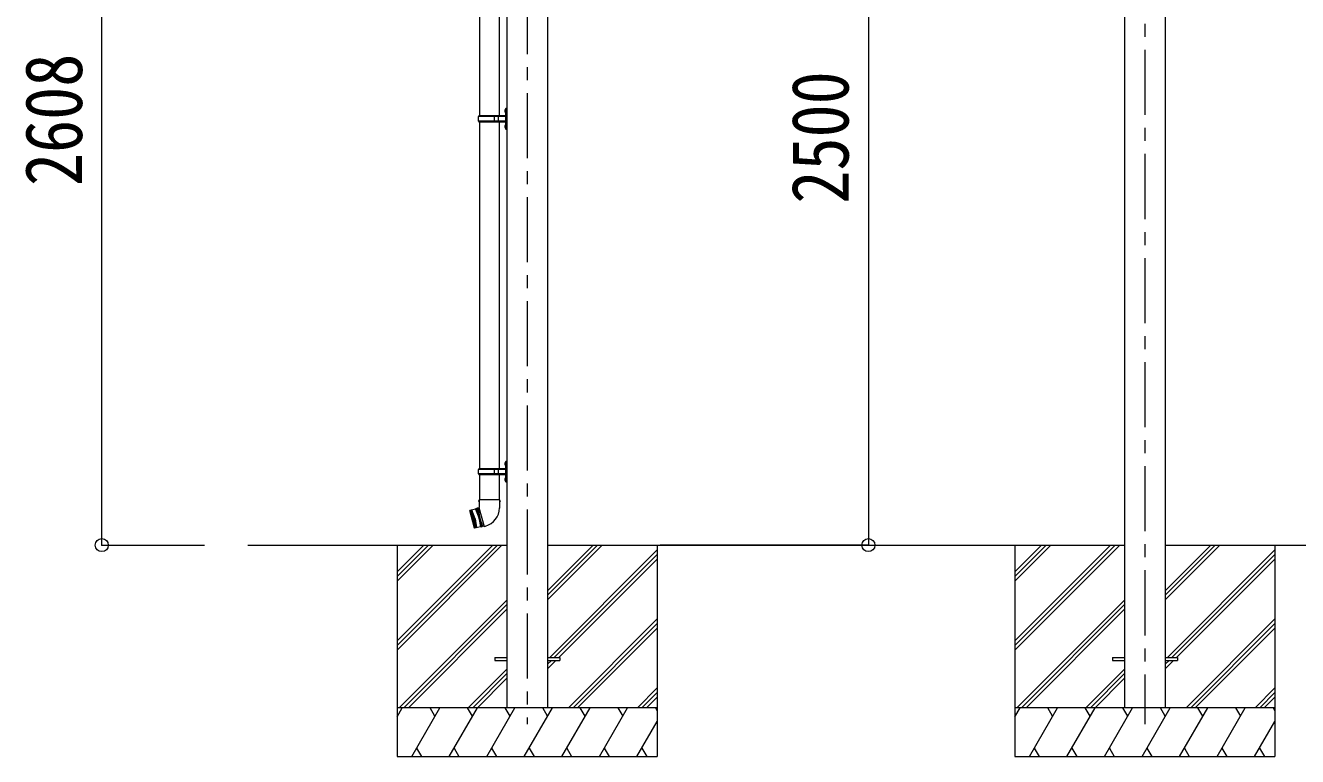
# Model space of a CAD drawing. Units: millimetres at full size, sheet at 1:40. Extents: x -11243 to 11243, y -7760 to 7760.
# Drawn here: x -41 to 3872, y -4620 to -2373 of the extents above; entities that cross this region are included whole.
import ezdxf
from ezdxf.enums import TextEntityAlignment as Align

# ---------------------------------------------------------------- set-up
doc = ezdxf.new("R2010")
doc.units = ezdxf.units.MM
doc.header["$LTSCALE"] = 40
doc.header["$PDMODE"] = 32
doc.header["$PDSIZE"] = 40
doc.linetypes.add('CHAIN1', pattern=[8, 5, -1, 1, -1])
doc.layers.add('0-3_ELV2', color=7, linetype='Continuous', lineweight=9)
doc.layers.add('0-6_OTH_LINE', color=6, linetype='Continuous', lineweight=9)
doc.styles.add('ＭＳ ゴシック', font='')
doc.styles.get('ＭＳ ゴシック').set_extended_font_data('MS Gothic')

msp = doc.modelspace()

# ---------------------------------------------------------------- linework, layer by layer
at = {"layer": '0-3_ELV2', "color": 5, "linetype": 'CHAIN1'}
for p, q in [((3402.27, -1167.76), (3402.27, -4521.06)), ((1502.28, -1300.62), (1502.28, -4521.06))]:
    msp.add_line(p, q, dxfattribs=at)
at = {"layer": '0-3_ELV2', "color": 4}
for p, q in [((3339.77, -1338.69), (3339.77, -4470.45)), ((3464.77, -1338.69), (3464.77, -4470.45)), ((1439.78, -1471.55), (1439.78, -4470.45)), ((1564.78, -1471.55), (1564.78, -4470.45)), ((1402.28, -4315.95), (1439.78, -4315.95)), ((1402.28, -4315.95), (1402.28, -4324.95)), ((1402.28, -4324.95), (1439.78, -4324.95)), ((1564.78, -4315.95), (1602.28, -4315.95)), ((1564.78, -4324.95), (1602.28, -4324.95)), ((1602.28, -4315.95), (1602.28, -4324.95)), ((3302.27, -4315.95), (3339.77, -4315.95)), ((3302.27, -4315.95), (3302.27, -4324.95)), ((3302.27, -4324.95), (3339.77, -4324.95)), ((3464.77, -4315.95), (3502.27, -4315.95)), ((3464.77, -4324.95), (3502.27, -4324.95)), ((3502.27, -4315.95), (3502.27, -4324.95))]:
    msp.add_line(p, q, dxfattribs=at)
at = {"layer": '0-3_ELV2'}
for p, q in [((1355.93, -1688.45), (1355.93, -2650.44)), ((1415.63, -1688.45), (1415.63, -2650.44)), ((1352.78, -2652.45), (1353.78, -2650.45)), ((1352.78, -2666.45), (1352.78, -2652.45)), ((1401.27, -2652.45), (1352.78, -2652.45)), ((1435.28, -2650.45), (1353.78, -2650.45)), ((1401.27, -2668.45), (1401.27, -2650.45)), ((1402.03, -2650.45), (1404.03, -2652.45)), ((1435.28, -2652.45), (1404.03, -2652.45)), ((1414.4, -2652.45), (1412.4, -2650.45)), ((1414.4, -2666.45), (1414.4, -2652.45)), ((1433.47, -2633.3), (1435.52, -2634.3)), ((1434.74, -2631.3), (1435.38, -2631.3)), ((1434.74, -2631.3), (1434.74, -2639.6)), ((1434.74, -2639.6), (1435.38, -2639.6)), ((1435.38, -2631.3), (1435.78, -2631.7)), ((1435.52, -2634.3), (1436.13, -2635.45)), ((1437.78, -2626.95), (1435.78, -2628.95)), ((1435.78, -2628.95), (1435.78, -2689.95)), ((1437.78, -2626.95), (1437.78, -2691.95)), ((1437.78, -2626.95), (1439.78, -2626.95)), ((1439.78, -2691.95), (1439.78, -2626.95)), ((1352.78, -2666.45), (1353.78, -2668.45)), ((1401.27, -2666.45), (1352.78, -2666.45)), ((1353.78, -2668.45), (1435.28, -2668.45)), ((1355.93, -2668.44), (1355.93, -3735.45)), ((1402.03, -2668.45), (1404.03, -2666.45)), ((1435.28, -2666.45), (1404.03, -2666.45)), ((1414.4, -2666.45), (1412.4, -2668.45)), ((1415.63, -2668.44), (1415.63, -3735.45)), ((1433.47, -2681.3), (1435.52, -2682.3)), ((1434.74, -2679.3), (1435.38, -2679.3)), ((1434.74, -2679.3), (1434.74, -2687.6)), ((1434.74, -2687.6), (1435.38, -2687.6)), ((1435.38, -2679.3), (1435.38, -2687.6)), ((1435.38, -2679.3), (1435.78, -2679.7)), ((1435.38, -2687.6), (1435.78, -2687.2)), ((1435.52, -2682.3), (1436.13, -2683.45)), ((1435.78, -2689.95), (1437.78, -2691.95)), ((1439.78, -2691.95), (1437.78, -2691.95)), ((1434.74, -3716.3), (1435.38, -3716.3)), ((1434.74, -3716.3), (1434.74, -3724.6)), ((1435.38, -3716.3), (1435.78, -3716.7)), ((1437.78, -3711.95), (1435.78, -3713.95)), ((1435.78, -3713.95), (1435.78, -3774.95)), ((1437.78, -3711.95), (1437.78, -3776.95)), ((1437.78, -3711.95), (1439.78, -3711.95)), ((1439.78, -3776.95), (1439.78, -3711.95)), ((1352.78, -3737.45), (1353.78, -3735.45)), ((1352.78, -3751.45), (1352.78, -3737.45)), ((1401.27, -3737.45), (1352.78, -3737.45)), ((1352.78, -3751.45), (1353.78, -3753.45)), ((1401.27, -3751.45), (1352.78, -3751.45)), ((1435.28, -3735.45), (1353.78, -3735.45)), ((1353.78, -3753.45), (1435.28, -3753.45)), ((1355.93, -3753.45), (1355.93, -3831.32)), ((1401.27, -3753.45), (1401.27, -3735.45)), ((1402.03, -3735.45), (1404.03, -3737.45)), ((1402.03, -3753.45), (1404.03, -3751.45)), ((1435.28, -3737.45), (1404.03, -3737.45)), ((1435.28, -3751.45), (1404.03, -3751.45)), ((1414.4, -3737.45), (1412.4, -3735.45)), ((1414.4, -3751.45), (1412.4, -3753.45)), ((1414.4, -3751.45), (1414.4, -3737.45)), ((1415.63, -3753.45), (1415.63, -3831.32)), ((1433.47, -3718.3), (1435.52, -3719.3)), ((1434.74, -3724.6), (1435.38, -3724.6)), ((1435.52, -3719.3), (1436.13, -3720.45)), ((1433.47, -3766.3), (1435.52, -3767.3)), ((1434.74, -3764.3), (1435.38, -3764.3)), ((1434.74, -3764.3), (1434.74, -3772.6)), ((1434.74, -3772.6), (1435.38, -3772.6)), ((1435.38, -3764.3), (1435.38, -3772.6)), ((1435.38, -3764.3), (1435.78, -3764.7)), ((1435.38, -3772.6), (1435.78, -3772.2)), ((1435.52, -3767.3), (1436.13, -3768.45)), ((1435.78, -3774.95), (1437.78, -3776.95)), ((1439.78, -3776.95), (1437.78, -3776.95)), ((1354.08, -3831.32), (1352.38, -3835.82)), ((1417.48, -3831.32), (1354.08, -3831.32)), ((1354.08, -3831.32), (1354.21, -3854.56)), ((1417.48, -3831.32), (1417.33, -3856.32)), ((1325.49, -3864.84), (1325.85, -3864.23)), ((1325.49, -3864.84), (1339.81, -3918.26)), ((1343.72, -3859.44), (1325.85, -3864.23)), ((1340.42, -3918.61), (1325.85, -3864.23)), ((1329.71, -3863.2), (1344.28, -3917.58)), ((1334.1, -3891.16), (1329.71, -3863.2)), ((1331.64, -3862.68), (1346.21, -3917.06)), ((1341.83, -3889.09), (1331.64, -3862.68)), ((1346.36, -3857.7), (1343.72, -3859.44)), ((1346.36, -3857.7), (1348.29, -3857.18)), ((1361.44, -3914.01), (1346.36, -3857.7)), ((1351.25, -3856.65), (1348.29, -3857.18)), ((1348.29, -3857.18), (1363.38, -3913.5)), ((1354.15, -3855.87), (1351.25, -3856.65)), ((1351.25, -3856.65), (1355.83, -3885.34)), ((1354.11, -3836.32), (1352.38, -3835.82)), ((1354.21, -3854.56), (1353.82, -3854.66)), ((1353.82, -3854.66), (1369.43, -3912.91)), ((1334.1, -3891.16), (1344.28, -3917.58)), ((1341.83, -3889.09), (1346.21, -3917.06)), ((1366.21, -3912.48), (1355.83, -3885.34)), ((1366.21, -3912.48), (1363.38, -3913.5)), ((1369.11, -3911.7), (1366.21, -3912.48)), ((1369.43, -3912.91), (1374.34, -3911.59)), ((1340.42, -3918.61), (1339.81, -3918.26)), ((1358.29, -3913.83), (1340.42, -3918.61)), ((1361.44, -3914.01), (1358.29, -3913.83)), ((1361.44, -3914.01), (1363.38, -3913.5)), ((643.44, -3970.45), (1439.78, -3970.45)), ((1102.28, -3970.45), (1102.28, -4620.45)), ((1102.28, -4264.63), (1396.46, -3970.45)), ((1102.28, -4278.77), (1410.6, -3970.45)), ((1102.28, -4292.91), (1424.74, -3970.45)), ((1102.28, -4080.78), (1212.61, -3970.45)), ((1102.28, -4066.64), (1198.47, -3970.45)), ((1102.28, -4052.49), (1184.32, -3970.45)), ((1564.78, -4138.78), (1733.11, -3970.45)), ((1564.78, -4124.64), (1718.97, -3970.45)), ((1564.78, -4110.49), (1704.82, -3970.45)), ((1564.78, -3970.45), (3339.77, -3970.45)), ((1571.45, -4315.95), (1902.28, -3985.13)), ((1902.28, -3970.45), (1902.28, -4620.45)), ((3002.27, -3970.45), (3002.27, -4620.45)), ((3002.27, -4264.63), (3296.45, -3970.45)), ((3002.27, -4278.77), (3310.6, -3970.45)), ((3002.27, -4292.91), (3324.74, -3970.45)), ((3002.27, -4080.78), (3112.61, -3970.45)), ((3002.27, -4066.64), (3098.46, -3970.45)), ((3002.27, -4052.49), (3084.32, -3970.45)), ((3464.77, -4138.78), (3633.11, -3970.45)), ((3464.77, -4124.64), (3618.96, -3970.45)), ((3464.77, -4110.49), (3604.82, -3970.45)), ((3464.77, -3970.45), (5239.78, -3970.45)), ((3471.45, -4315.95), (3802.27, -3985.13)), ((3802.27, -3970.45), (3802.27, -4620.45)), ((1585.59, -4315.95), (1902.28, -3999.27)), ((1599.74, -4315.95), (1902.28, -4013.41)), ((3485.59, -4315.95), (3802.27, -3999.27)), ((3499.73, -4315.95), (3802.27, -4013.41)), ((1108.58, -4470.45), (1439.78, -4139.26)), ((3008.58, -4470.45), (3339.77, -4139.26)), ((1122.73, -4470.45), (1439.78, -4153.4)), ((1136.87, -4470.45), (1439.78, -4167.54)), ((3022.72, -4470.45), (3339.77, -4153.4)), ((3036.87, -4470.45), (3339.77, -4167.54)), ((1629.08, -4470.45), (1902.28, -4197.26)), ((1643.23, -4470.45), (1902.28, -4211.4)), ((1657.37, -4470.45), (1902.28, -4225.54)), ((3529.08, -4470.45), (3802.27, -4197.26)), ((3543.22, -4470.45), (3802.27, -4211.4)), ((3557.37, -4470.45), (3802.27, -4225.54)), ((1564.78, -4350.91), (1590.74, -4324.95)), ((1564.78, -4336.77), (1576.59, -4324.95)), ((3464.77, -4350.91), (3490.73, -4324.95)), ((3464.77, -4336.77), (3476.59, -4324.95)), ((1439.78, -4351.39), (1320.72, -4470.45)), ((1334.86, -4470.45), (1439.78, -4365.53)), ((1349, -4470.45), (1439.78, -4379.67)), ((3339.77, -4351.39), (3220.72, -4470.45)), ((3234.86, -4470.45), (3339.77, -4365.53)), ((3249, -4470.45), (3339.77, -4379.67)), ((1841.22, -4470.45), (1902.28, -4409.39)), ((3741.22, -4470.45), (3802.27, -4409.39)), ((1855.36, -4470.45), (1902.28, -4423.53)), ((1869.5, -4470.45), (1902.28, -4437.67)), ((3755.36, -4470.45), (3802.27, -4423.53)), ((3769.5, -4470.45), (3802.27, -4437.67)), ((1902.28, -4470.45), (1102.28, -4470.45)), ((1102.28, -4497.95), (1118.16, -4470.45)), ((1147.02, -4620.45), (1233.63, -4470.45)), ((1218.63, -4496.43), (1203.63, -4470.45)), ((1262.49, -4620.45), (1349.1, -4470.45)), ((1334.09, -4496.43), (1319.09, -4470.45)), ((1377.96, -4620.45), (1464.57, -4470.45)), ((1449.57, -4496.43), (1434.56, -4470.45)), ((1493.43, -4620.45), (1580.04, -4470.45)), ((1565.04, -4496.43), (1550.03, -4470.45)), ((1608.9, -4620.45), (1695.51, -4470.45)), ((1680.51, -4496.43), (1665.51, -4470.45)), ((1724.37, -4620.45), (1810.98, -4470.45)), ((1780.98, -4470.45), (1795.98, -4496.43)), ((1896.45, -4470.45), (1902.28, -4480.55)), ((3802.27, -4470.45), (3002.27, -4470.45)), ((3002.27, -4497.95), (3018.15, -4470.45)), ((3047.02, -4620.45), (3133.62, -4470.45)), ((3118.62, -4496.43), (3103.62, -4470.45)), ((3162.49, -4620.45), (3249.09, -4470.45)), ((3234.09, -4496.43), (3219.09, -4470.45)), ((3277.96, -4620.45), (3364.56, -4470.45)), ((3349.56, -4496.43), (3334.56, -4470.45)), ((3393.43, -4620.45), (3480.03, -4470.45)), ((3465.03, -4496.43), (3450.03, -4470.45)), ((3508.9, -4620.45), (3595.5, -4470.45)), ((3580.5, -4496.43), (3565.5, -4470.45)), ((3624.37, -4620.45), (3710.97, -4470.45)), ((3680.97, -4470.45), (3695.97, -4496.43)), ((3796.44, -4470.45), (3802.27, -4480.55)), ((1839.84, -4620.45), (1902.28, -4512.31)), ((3739.84, -4620.45), (3802.27, -4512.31)), ((1162.02, -4594.47), (1177.02, -4620.45)), ((1277.49, -4594.47), (1292.49, -4620.45)), ((1392.96, -4594.47), (1407.96, -4620.45)), ((1508.43, -4594.47), (1523.43, -4620.45)), ((1623.9, -4594.47), (1638.9, -4620.45)), ((1739.37, -4594.47), (1754.37, -4620.45)), ((1854.84, -4594.47), (1869.84, -4620.45)), ((3062.02, -4594.47), (3077.02, -4620.45)), ((3177.49, -4594.47), (3192.49, -4620.45)), ((3292.96, -4594.47), (3307.96, -4620.45)), ((3408.43, -4594.47), (3423.43, -4620.45)), ((3523.9, -4594.47), (3538.9, -4620.45)), ((3639.37, -4594.47), (3654.37, -4620.45)), ((3754.84, -4594.47), (3769.84, -4620.45)), ((1102.28, -4620.45), (1902.28, -4620.45)), ((3002.27, -4620.45), (3802.27, -4620.45))]:
    msp.add_line(p, q, dxfattribs=at)
at = {"layer": '0-3_ELV2', "color": 6}
for p, q in [((193.8, -3970.45), (510.04, -3970.45)), ((2551.67, -3970.45), (1911.64, -3970.45))]:
    msp.add_line(p, q, dxfattribs=at)
at = {"layer": '0-3_ELV2'}
for points in [[(1433.47, -2637.6), (1435.52, -2636.6), (1436.13, -2635.45)], [(1435.38, -2631.3), (1435.38, -2639.6), (1435.78, -2639.2)], [(1433.47, -2685.6), (1435.52, -2684.6), (1436.13, -2683.45)], [(1435.38, -3716.3), (1435.38, -3724.6), (1435.78, -3724.2)], [(1433.47, -3722.6), (1435.52, -3721.6), (1436.13, -3720.45)], [(1433.47, -3770.6), (1435.52, -3769.6), (1436.13, -3768.45)], [(1417.48, -3831.32), (1418.98, -3835.82), (1417.45, -3836.32)], [(1343.72, -3859.44), (1353.9, -3885.86), (1358.29, -3913.83)]]:
    msp.add_lwpolyline(points, dxfattribs=at)
for centre, radius, start, end in [((1439.07, -2635.45), 6, 136.21765, 223.78235), ((1435.28, -2649.95), 0.5, 270, 0), ((1435.28, -2651.95), 0.5, 270, 0), ((1439.07, -2683.45), 6, 136.21765, 223.78235), ((1435.28, -2666.95), 0.5, 0, 90), ((1435.28, -2668.95), 0.5, 0, 90), ((1439.07, -3720.45), 6, 136.21765, 223.78235), ((1435.28, -3734.95), 0.5, 270, 0), ((1435.28, -3736.95), 0.5, 270, 0), ((1435.28, -3751.95), 0.5, 0, 90), ((1435.28, -3753.95), 0.5, 0, 90), ((1439.07, -3768.45), 6, 136.21765, 223.78235), ((1359.33, -3855.57), 58, 285, 359.65623)]:
    msp.add_arc(centre, radius, start, end, dxfattribs=at)
at = {"layer": '0-3_ELV2', "color": 6}
for p in [(193.8, -3970.45), (2551.67, -3970.45)]:
    msp.add_point(p, dxfattribs=at)
at = {"layer": '0-6_OTH_LINE'}
for p, q in [((193.8, -3970.45), (193.8, -1362.21)), ((2551.67, -1470.45), (2551.67, -3970.45))]:
    msp.add_line(p, q, dxfattribs=at)

# ---------------------------------------------------------------- texts
at = {"layer": '0-3_ELV2', "style": 'ＭＳ ゴシック', "width": 0.85}
for s, p in [('2608', (185.8, -2866.33)), ('2500', (2543.67, -2920.45))]:
    msp.add_text(s, height=176, rotation=90, dxfattribs=at).set_placement(p, align=Align.BOTTOM_LEFT)

doc.saveas('drawing.dxf')
